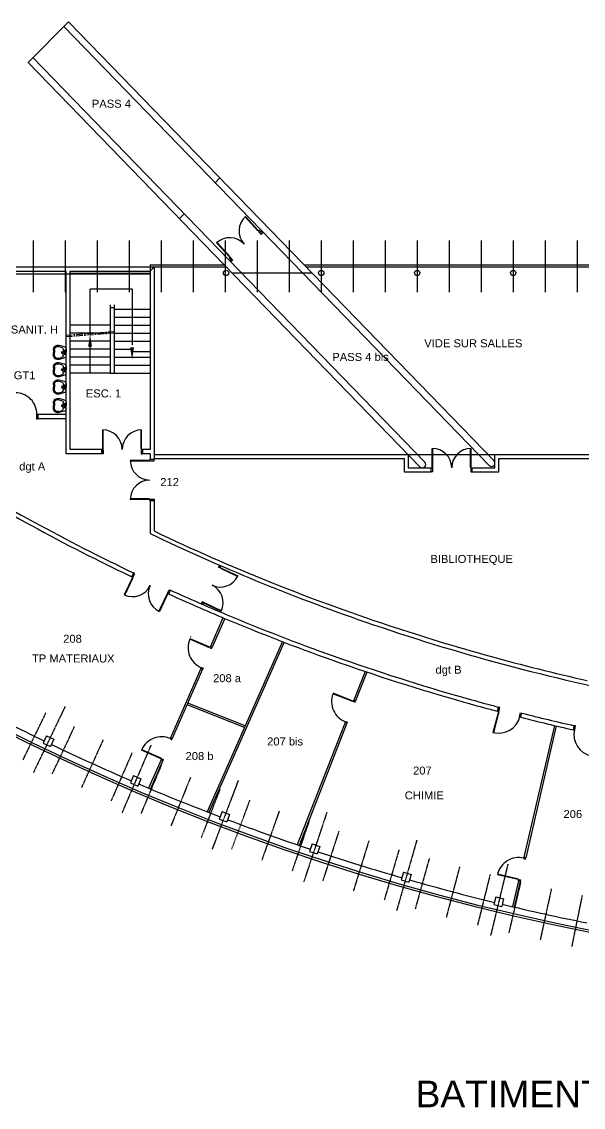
# Model space of a CAD drawing. Extents: x -14497 to -5039, y -16915 to 19656.
# Drawn here: x -12083 to -9976, y -4389 to -320 of the extents above; entities that cross this region are included whole.
import ezdxf

# ---------------------------------------------------------------- set-up
doc = ezdxf.new("R2010")
doc.units = 0
doc.header["$MEASUREMENT"] = 0
doc.linetypes.add('AXES', pattern=[2, 1.25, -0.25, 0.25, -0.25])
doc.linetypes.add('DISCONTINU2', pattern=[0.375, 0.25, -0.125])
doc.layers.get('0').update_dxf_attribs({"linetype": 'CONTINUOUS'})
for name, color, linetype in [('-1.80', 3, 'CONTINUOUS'), ('BA_AXE_TRAME', 253, 'AXES'), ('BA_CLOISON', 4, 'CONTINUOUS'), ('BA_DOUBLAGE', 134, 'CONTINUOUS'), ('BA_ESCALIER', 8, 'CONTINUOUS'), ('BA_ESCALIER_CACHE', 252, 'DISCONTINU2'), ('BA_MENUIS_EXTERIEURE', 6, 'CONTINUOUS'), ('BA_MENUIS_INTERIEURE', 202, 'CONTINUOUS'), ('BA_STRUCTURE', 5, 'CONTINUOUS'), ('Circulation', 1, 'CONTINUOUS'), ('EQ_SANITAIRE', 60, 'CONTINUOUS'), ('Nom. texte', 250, 'CONTINUOUS')]:
    doc.layers.add(name, color=color, linetype=linetype)
doc.styles.add('ARIAL', font='arial.ttf')

# ---------------------------------------------------------------- blocks, each defined once
blk = doc.blocks.new('LAV60')
for p, q in [((-14.4, 0), (0, 0)), ((14.4, 0), (0, 0)), ((-24, -7.3), (-30.4, -29.5)), ((-25.6, -30.9), (-22.3, -19.3)), ((-12.7, -12), (0, -12)), ((12.7, -12), (0, -12)), ((25.6, -30.9), (22.3, -19.3)), ((24, -7.3), (30.4, -29.5)), ((-11.2, -50), (0, -50)), ((-11.2, -55), (0, -55)), ((11.2, -50), (0, -50)), ((11.2, -55), (0, -55))]:
    blk.add_line(p, q)
for centre, radius in [((-6, -6), 2.61), ((0, -17.8), 2.54), ((0, -6), 1.44), ((6, -6), 2.61)]:
    blk.add_circle(centre, radius)
for centre, radius, start, end in [((-14.4, -10), 10, 90, 164.0546), ((14.4, -10), 10, 15.9454, 90), ((-11.2, -35), 20, 164.0546, 270), ((-11.2, -35), 15, 164.0546, 270), ((-12.7, -22), 10, 90, 164.0546), ((11.2, -35), 20, 270, 15.9454), ((11.2, -35), 15, 270, 15.9454), ((12.7, -22), 10, 15.9454, 90)]:
    blk.add_arc(centre, radius, start, end)

msp = doc.modelspace()

# ---------------------------------------------------------------- hatches: boundary and pattern name
at = {"layer": 'BA_ESCALIER'}
for points in [[(-11826.6, -1493), (-11826.7, -1493), (-11834, -1538.4), (-11826.6, -1538.4), (-11819.2, -1538.4)], [(-11661.7, -1540.7), (-11669.1, -1540.7), (-11676.5, -1540.7), (-11669.1, -1586.3)]]:
    msp.add_hatch(color=256, dxfattribs=at).paths.add_polyline_path(points)

# ---------------------------------------------------------------- linework, layer by layer
at = {"layer": '-1.80'}
for p, q in [((-11601.7, -1255), (-11586.7, -1239)), ((-11916.7, -1265), (-11901.7, -1265))]:
    msp.add_line(p, q, dxfattribs=at)
at = {"layer": 'BA_AXE_TRAME'}
for p, q in [((-12039.6, -1140.6), (-12039.6, -1333.7)), ((-11919.6, -1140.6), (-11919.6, -1333.7)), ((-11799.6, -1140.6), (-11799.6, -1333.7)), ((-11679.6, -1140.6), (-11679.6, -1333.7)), ((-11559.6, -1140.6), (-11559.6, -1333.7)), ((-11439.6, -1140.6), (-11439.6, -1333.7)), ((-11319.6, -1140.6), (-11319.6, -1333.7)), ((-11199.6, -1140.6), (-11199.6, -1333.7)), ((-11079.6, -1140.6), (-11079.6, -1333.7)), ((-10959.6, -1140.6), (-10959.6, -1333.7)), ((-10839.6, -1140.6), (-10839.6, -1333.7)), ((-10719.6, -1140.6), (-10719.6, -1333.7)), ((-10599.6, -1140.6), (-10599.6, -1333.7)), ((-10479.6, -1140.6), (-10479.6, -1333.7)), ((-10359.6, -1140.6), (-10359.6, -1333.7)), ((-10239.6, -1140.6), (-10239.6, -1333.7)), ((-10119.6, -1140.6), (-10119.6, -1333.7)), ((-9999.6, -1140.6), (-9999.6, -1333.7)), ((-11920, -2886.2), (-12039.1, -3134.4)), ((-11993.1, -2910.9), (-12079, -3086.9)), ((-11885.9, -2962.3), (-11969.2, -3139.5)), ((-11777.9, -3012.2), (-11858.7, -3190.5)), ((-11598.4, -3032.2), (-11706.9, -3285.2)), ((-11669.2, -3060.5), (-11747.5, -3240)), ((-11559.9, -3107.3), (-11635.6, -3287.9)), ((-11449.9, -3152.6), (-11523.1, -3334.2)), ((-11271, -3164.6), (-11368.8, -3421.9)), ((-11339.2, -3196.3), (-11409.9, -3378.9)), ((-11228, -3238.5), (-11296.1, -3422.1)), ((-11117, -3278.8), (-11182.6, -3463.3)), ((-10938.3, -3283), (-11025.2, -3544.3)), ((-11005.5, -3317.5), (-11068.5, -3502.9)), ((-10893.5, -3354.7), (-10953.9, -3540.9)), ((-10780.9, -3390.3), (-10838.7, -3577.4)), ((-10600.9, -3387.4), (-10676.7, -3652.1)), ((-10667.9, -3424.3), (-10723.1, -3612.2)), ((-10554.4, -3456.7), (-10606.9, -3645.4)), ((-10440.5, -3487.6), (-10490.3, -3677)), ((-10259.4, -3477.5), (-10324, -3745.1)), ((-10326.1, -3516.9), (-10373.3, -3706.9)), ((-10211.4, -3544.5), (-10255.9, -3735.2)), ((-10096.2, -3570.6), (-10138.1, -3761.9)), ((-9980.7, -3595), (-10020, -3786.9))]:
    msp.add_line(p, q, dxfattribs=at)
at = {"layer": 'BA_AXE_TRAME', "ltscale": 20}
for p, q in [((-11918.5, -1495.1), (-11735.6, -1481)), ((-11918.1, -1500.1), (-11735.2, -1486))]:
    msp.add_line(p, q, dxfattribs=at)
at = {"layer": 'BA_CLOISON'}
for p, q in [((-10546.7, -2007.3), (-10546.7, -1992.3)), ((-10393.7, -2007.3), (-10393.7, -1992.3)), ((-11341.5, -2357), (-11343, -2360.1)), ((-11335.2, -2359.9), (-11336.7, -2363.1)), ((-11336.7, -2363.1), (-11343, -2360.1)), ((-11408.3, -2498.5), (-11409.8, -2501.7)), ((-11401.9, -2501.5), (-11408.3, -2498.5)), ((-11401.9, -2501.5), (-11403.4, -2504.7)), ((-11328.1, -2554), (-11375.2, -2661.8)), ((-11321.7, -2556.7), (-11368.7, -2664.6)), ((-11105.3, -2643.2), (-11387.1, -3281.4)), ((-11098.8, -2645.6), (-11380.7, -3284.4)), ((-11368.7, -2664.6), (-11375.2, -2661.8)), ((-11368.7, -2664.6), (-11375.2, -2661.9)), ((-11411.2, -2744.3), (-11524.5, -3004)), ((-11404.7, -2747.1), (-11518.1, -3006.8)), ((-11404.7, -2747.1), (-11411.2, -2744.3)), ((-11404.5, -2747.2), (-11410.9, -2744.4)), ((-10795.1, -2755.8), (-10837.3, -2863.5)), ((-10788.5, -2758), (-10830.8, -2866)), ((-11247.9, -2966.1), (-11462.9, -2880.3)), ((-11245.1, -2959.7), (-11460.1, -2873.8)), ((-10830.8, -2866), (-10837.4, -2863.8)), ((-10830.8, -2866), (-10837.3, -2863.5)), ((-10870.1, -2947.3), (-11049.5, -3405.1)), ((-10863.6, -2949.8), (-11042.9, -3407.4)), ((-10863.6, -2949.8), (-10870.1, -2947.3)), ((-10863.5, -2949.9), (-10870, -2947.3)), ((-10084.5, -2958.1), (-10199.3, -3452.1)), ((-10077.7, -2959.7), (-10192.5, -3453.6)), ((-11518.1, -3006.7), (-11524.5, -3004)), ((-11518.1, -3006.8), (-11524.5, -3004)), ((-11560.5, -3086.5), (-11606.9, -3192.9)), ((-11554.1, -3089.3), (-11600.5, -3195.6)), ((-11554.1, -3089.3), (-11560.5, -3086.5)), ((-11554, -3089.3), (-11560.4, -3086.5)), ((-10199.4, -3452), (-10192.6, -3453.6)), ((-10192.5, -3453.6), (-10199.4, -3452)), ((-10219.7, -3539.7), (-10242.3, -3637)), ((-10219.9, -3539.7), (-10213, -3541.3)), ((-10212.9, -3541.3), (-10219.7, -3539.7)), ((-10212.9, -3541.3), (-10235.5, -3638.7))]:
    msp.add_line(p, q, dxfattribs=at)
at = {"layer": 'BA_DOUBLAGE'}
for p, q in [((-11901.7, -1262.2), (-11601.7, -1262.2)), ((-11901.7, -1265), (-11601.7, -1265)), ((-11901.7, -1265), (-11601.7, -1265))]:
    msp.add_line(p, q, dxfattribs=at)
at = {"layer": 'BA_ESCALIER'}
for p, q in [((-11826.6, -1457.1), (-11826.6, -1322.1)), ((-11669.2, -1322.1), (-11826.6, -1322.1)), ((-11669.2, -1322.1), (-11669.2, -1531.6)), ((-11751.7, -1381.5), (-11751.4, -1637.1)), ((-11736.7, -1381.5), (-11736.4, -1637.1)), ((-11751.7, -1390.6), (-11736.7, -1390.6)), ((-11751.6, -1457.1), (-11901.6, -1457.1)), ((-11826.6, -1493.1), (-11826.6, -1457.1)), ((-11736.6, -1457.1), (-11601.7, -1457.1)), ((-11751.6, -1487.1), (-11901.6, -1487.1)), ((-11736.6, -1487.1), (-11601.7, -1487.1)), ((-11830.6, -1517.1), (-11901.6, -1517.1)), ((-11826.5, -1637.1), (-11826.6, -1538.4)), ((-11751.6, -1517.1), (-11822.7, -1517.1)), ((-11736.6, -1517.1), (-11601.7, -1517.1)), ((-11751.5, -1547.1), (-11901.6, -1547.1)), ((-11751.5, -1577.1), (-11901.6, -1577.1)), ((-11736.6, -1547.1), (-11674, -1547.1)), ((-11736.6, -1577.1), (-11601.7, -1577.1)), ((-11669.2, -1585.7), (-11669.2, -1586.3)), ((-11664.3, -1556.3), (-11601.7, -1556.3)), ((-11751.5, -1607.1), (-11901.6, -1607.1)), ((-11736.5, -1607.1), (-11601.7, -1607.1)), ((-11751.4, -1637.1), (-11901.6, -1637.1)), ((-11751.4, -1637.1), (-11601.7, -1637.1))]:
    msp.add_line(p, q, dxfattribs=at)
at = {"layer": 'BA_ESCALIER_CACHE'}
for p, q in [((-11736.7, -1397), (-11601.7, -1397.1)), ((-11736.7, -1427.1), (-11601.7, -1427.1))]:
    msp.add_line(p, q, dxfattribs=at)
at = {"layer": 'BA_MENUIS_EXTERIEURE'}
for p, q in [((-11601.7, -1231), (-11323.6, -1231)), ((-11601.7, -1231), (-11601.7, -1239)), ((-11601.7, -1239), (-11315.8, -1239)), ((-11023.9, -1231), (-10839.6, -1231)), ((-11016.1, -1239), (-10839.6, -1239)), ((-10839.6, -1231), (-9812.2, -1231)), ((-10839.6, -1239), (-9904.6, -1239)), ((-12519.6, -1265), (-11916.7, -1265))]:
    msp.add_line(p, q, dxfattribs=at)
for points in [[(-12293, -2867.3, 0.009635), (-11998.9, -3016, 0.009635)], [(-11971.8, -3029, 0.009633), (-11671.8, -3165.2, 0.009633)], [(-11644.2, -3177.1, 0.009633), (-11338.7, -3300.6, 0.009633)], [(-11310.7, -3311.2, 0.009634), (-11000.3, -3421.8, 0.009634)], [(-10971.8, -3431.2, 0.009634), (-10657, -3528.6, 0.009634)], [(-10628.1, -3536.9, 0.009635), (-10309.5, -3621, 0.009635)], [(-10280.3, -3628, 0.009473), (-9963.8, -3697.6, 0.009473)]]:
    msp.add_lwpolyline(points, format="xyb", dxfattribs=at)
at = {"layer": 'BA_MENUIS_EXTERIEURE', "ltscale": 10}
for radius, start, end in [(8584.2, 223.6667, 288.01291), (8576.2, 223.86581, 288.00226)]:
    msp.add_arc((-8287.3, 4688.1), radius, start, end, dxfattribs=at)
at = {"layer": 'BA_MENUIS_INTERIEURE'}
for p, q in [((-11197.3, -1104.4), (-11245.4, -1051.6)), ((-11195.8, -1103), (-11244, -1050.2)), ((-11195.8, -1103), (-11197.3, -1104.4)), ((-11193.8, -1105.2), (-11194.9, -1106.3)), ((-11194.9, -1106.3), (-11185.1, -1117)), ((-11194.8, -1104.1), (-11192.2, -1101.8)), ((-11194.8, -1104.1), (-11193.8, -1105.2)), ((-11181.4, -1113.6), (-11192.2, -1101.8)), ((-11185.1, -1117), (-11181.4, -1113.6)), ((-11303.7, -1201.4), (-11351.8, -1148.5)), ((-11302.2, -1200), (-11350.3, -1147.2)), ((-11305.3, -1204.8), (-11302.7, -1202.5)), ((-11294.5, -1216.7), (-11305.3, -1204.8)), ((-11303.7, -1201.4), (-11302.2, -1200)), ((-11302.7, -1202.5), (-11301.7, -1203.6)), ((-11301.7, -1203.6), (-11300.6, -1202.6)), ((-11300.6, -1202.6), (-11290.8, -1213.3)), ((-11290.8, -1213.3), (-11294.5, -1216.7)), ((-12027.7, -1793.6), (-12027.7, -1808.1)), ((-12026.2, -1793.6), (-12027.7, -1793.6)), ((-12027.7, -1808.1), (-12022.7, -1808.1)), ((-12022.7, -1792.1), (-12026.2, -1792.1)), ((-12026.2, -1792.1), (-12026.2, -1793.6)), ((-12022.7, -1808.1), (-12022.7, -1792.1)), ((-11779.2, -1921.6), (-11779.2, -1850.1)), ((-11777.2, -1921.6), (-11777.2, -1850.2)), ((-11635.3, -1921.6), (-11635.3, -1850.2)), ((-11633.3, -1921.6), (-11633.3, -1850.1)), ((-11782.7, -1939.1), (-11782.7, -1923.1)), ((-11782.7, -1923.1), (-11779.2, -1923.1)), ((-11777.7, -1939.1), (-11782.7, -1939.1)), ((-11779.2, -1921.6), (-11777.2, -1921.6)), ((-11779.2, -1923.1), (-11779.2, -1924.6)), ((-11779.2, -1924.6), (-11777.7, -1924.6)), ((-11777.7, -1924.6), (-11777.7, -1939.1)), ((-11633.3, -1921.6), (-11635.3, -1921.6)), ((-11633.2, -1924.6), (-11634.7, -1924.6)), ((-11634.7, -1924.6), (-11634.7, -1939.1)), ((-11634.7, -1939.1), (-11629.7, -1939.1)), ((-11633.2, -1923.1), (-11633.2, -1924.6)), ((-11633.2, -1923.1), (-11629.7, -1923.1)), ((-11629.7, -1939.1), (-11629.7, -1923.1)), ((-10543.2, -1990.8), (-10543.2, -1919.3)), ((-10541.2, -1990.8), (-10541.2, -1919.3)), ((-10399.3, -1990.8), (-10399.3, -1919.3)), ((-10397.3, -1990.8), (-10397.3, -1919.3)), ((-11604.2, -1964.9), (-11675.7, -1964.9)), ((-11604.2, -1966.9), (-11675.7, -1966.9)), ((-11604.2, -1964.9), (-11604.2, -1966.9)), ((-11586.7, -1961.4), (-11602.7, -1961.4)), ((-11602.7, -1964.9), (-11602.7, -1961.4)), ((-11602.7, -1964.9), (-11601.2, -1964.9)), ((-11601.2, -1964.9), (-11601.2, -1966.4)), ((-11601.2, -1966.4), (-11586.7, -1966.4)), ((-11586.7, -1966.4), (-11586.7, -1961.4)), ((-10546.7, -2007.3), (-10546.7, -1992.3)), ((-10546.7, -1992.3), (-10543.2, -1992.3)), ((-10543.2, -1990.8), (-10541.2, -1990.8)), ((-10543.2, -1992.3), (-10543.2, -1993.8)), ((-10543.2, -1993.8), (-10541.7, -1993.8)), ((-10541.7, -1993.8), (-10541.7, -2007.3)), ((-10399.3, -1990.8), (-10397.3, -1990.8)), ((-10397.2, -1993.8), (-10398.7, -1993.8)), ((-10398.7, -1993.8), (-10398.7, -2007.3)), ((-10397.2, -1992.3), (-10397.2, -1993.8)), ((-10397.2, -1992.3), (-10393.7, -1992.3)), ((-10393.7, -2007.3), (-10393.7, -1992.3)), ((-10541.7, -2007.3), (-10546.7, -2007.3)), ((-10398.7, -2007.3), (-10393.7, -2007.3)), ((-11604.2, -2108.9), (-11675.7, -2108.9)), ((-11604.2, -2110.9), (-11675.7, -2110.9)), ((-11604.2, -2110.9), (-11604.2, -2108.9)), ((-11602.7, -2114.4), (-11602.7, -2110.9)), ((-11602.7, -2110.9), (-11601.2, -2110.9)), ((-11586.7, -2114.4), (-11602.7, -2114.4)), ((-11601.2, -2110.9), (-11601.2, -2109.4)), ((-11601.2, -2109.4), (-11586.7, -2109.4)), ((-11586.7, -2109.4), (-11586.7, -2114.4)), ((-11663.8, -2386), (-11670.6, -2400.5)), ((-11667.4, -2402), (-11670.6, -2400.5)), ((-11667.4, -2402), (-11666.8, -2400.6)), ((-11666.8, -2400.6), (-11665.4, -2401.3)), ((-11665.4, -2401.3), (-11659.2, -2388.2)), ((-11659.2, -2388.2), (-11663.8, -2386)), ((-11345.1, -2364.6), (-11343, -2360.1)), ((-11340.1, -2367), (-11345.1, -2364.6)), ((-11343, -2360.1), (-11336.7, -2363.1)), ((-11339.5, -2365.6), (-11340.1, -2367)), ((-11338.2, -2366.3), (-11339.5, -2365.6)), ((-11336.7, -2363.1), (-11338.2, -2366.3)), ((-11336.8, -2366.9), (-11337.7, -2368.7)), ((-11337.7, -2368.7), (-11273, -2399.2)), ((-11336.8, -2366.9), (-11272.1, -2397.4)), ((-11668, -2403.4), (-11698.6, -2468)), ((-11666.2, -2404.2), (-11696.7, -2468.8)), ((-11668, -2403.4), (-11666.2, -2404.2)), ((-11537.9, -2464.8), (-11568.4, -2529.4)), ((-11536, -2465.7), (-11566.6, -2530.3)), ((-11536, -2465.7), (-11537.9, -2464.8)), ((-11536.1, -2462.3), (-11529.9, -2449.2)), ((-11534.8, -2462.9), (-11536.1, -2462.3)), ((-11535.4, -2464.3), (-11534.8, -2462.9)), ((-11532.2, -2465.8), (-11535.4, -2464.3)), ((-11532.2, -2465.8), (-11525.4, -2451.3)), ((-11529.9, -2449.2), (-11525.4, -2451.3)), ((-11406.1, -2494), (-11408.3, -2498.5)), ((-11408.3, -2498.5), (-11401.9, -2501.5)), ((-11401.2, -2496.3), (-11406.1, -2494)), ((-11400.4, -2498.3), (-11401.9, -2501.5)), ((-11401.8, -2497.7), (-11401.2, -2496.3)), ((-11400.4, -2498.3), (-11401.8, -2497.7)), ((-11399.1, -2498.9), (-11398.2, -2497.1)), ((-11399.1, -2498.9), (-11334.4, -2529.5)), ((-11398.2, -2497.1), (-11333.6, -2527.6)), ((-11378.7, -2666.3), (-11452.3, -2634.5)), ((-11377.9, -2664.4), (-11451.4, -2632.7)), ((-11449.5, -2624.8), (-11450.3, -2626.7)), ((-11377.9, -2664.4), (-11378.7, -2666.3)), ((-11375.2, -2661.8), (-11376.6, -2665)), ((-11376.6, -2665), (-11375.2, -2665.6)), ((-11375.2, -2665.6), (-11375.8, -2667)), ((-11375.8, -2667), (-11370.7, -2669.2)), ((-11375.2, -2661.9), (-11368.7, -2664.6)), ((-11370.7, -2669.2), (-11368.7, -2664.6)), ((-11410.9, -2744.4), (-11409.5, -2741.2)), ((-11410.9, -2744.4), (-11404.5, -2747.2)), ((-11409.5, -2741.2), (-11408.1, -2741.8)), ((-11408.1, -2741.8), (-11407.5, -2740.4)), ((-11407.5, -2740.4), (-11402.5, -2742.6)), ((-11402.5, -2742.6), (-11404.5, -2747.2)), ((-10840.7, -2868.1), (-10915.4, -2839)), ((-10840, -2866.2), (-10914.5, -2837.1)), ((-10840, -2866.2), (-10840.7, -2868.1)), ((-10837.3, -2863.5), (-10838.6, -2866.7)), ((-10838.6, -2866.7), (-10837.2, -2867.3)), ((-10837.2, -2867.3), (-10837.7, -2868.7)), ((-10837.7, -2868.7), (-10832.6, -2870.7)), ((-10837.3, -2863.5), (-10830.8, -2866)), ((-10832.6, -2870.7), (-10830.8, -2866)), ((-10298, -2904.4), (-10294, -2888.9)), ((-10289.1, -2890.2), (-10294, -2888.9)), ((-10295, -2906.8), (-10315.3, -2984.1)), ((-10293.1, -2907.3), (-10313.4, -2984.6)), ((-10298, -2904.4), (-10294.7, -2905.3)), ((-10295, -2906.8), (-10293.1, -2907.3)), ((-10294.7, -2905.3), (-10294.3, -2903.9)), ((-10294.3, -2903.9), (-10292.8, -2904.2)), ((-10292.8, -2904.2), (-10289.1, -2890.2)), ((-10215.4, -2924.6), (-10211.8, -2910.5)), ((-10214, -2924.9), (-10215.4, -2924.6)), ((-10214.4, -2926.4), (-10214, -2924.9)), ((-10211, -2927.3), (-10214.4, -2926.4)), ((-10211.8, -2910.5), (-10206.9, -2911.8)), ((-10211, -2927.3), (-10206.9, -2911.8)), ((-10870, -2947.3), (-10868.7, -2944.1)), ((-10870, -2947.3), (-10863.5, -2949.9)), ((-10868.7, -2944.1), (-10867.3, -2944.6)), ((-10867.3, -2944.6), (-10866.8, -2943.2)), ((-10866.8, -2943.2), (-10861.7, -2945.2)), ((-10861.7, -2945.2), (-10863.5, -2949.9)), ((-10013.5, -2974.5), (-10010.1, -2958.8)), ((-10005.2, -2959.9), (-10010.1, -2958.8)), ((-10008.3, -2974.1), (-10005.2, -2959.9)), ((-11524.5, -3004), (-11525.9, -3007.2)), ((-11525.9, -3007.2), (-11524.5, -3007.8)), ((-11524.5, -3007.8), (-11525.1, -3009.2)), ((-11525.1, -3009.2), (-11520.1, -3011.4)), ((-11524.5, -3004), (-11518.1, -3006.8)), ((-11520.1, -3011.4), (-11518.1, -3006.8)), ((-10013.5, -2974.5), (-10010.1, -2975.2)), ((-10010.1, -2975.2), (-10009.8, -2973.8)), ((-10009.8, -2973.8), (-10008.3, -2974.1)), ((-11560.4, -3082.7), (-11633.8, -3050.8)), ((-11559.6, -3080.9), (-11633.1, -3048.9)), ((-11560.4, -3082.7), (-11559.6, -3080.9)), ((-11560.4, -3086.5), (-11559, -3083.3)), ((-11560.4, -3086.5), (-11554, -3089.3)), ((-11559, -3083.3), (-11557.7, -3083.9)), ((-11557.7, -3083.9), (-11557.1, -3082.5)), ((-11557.1, -3082.5), (-11552, -3084.7)), ((-11552, -3084.7), (-11554, -3089.3)), ((-10199.4, -3452), (-10200.2, -3455.5)), ((-10200.2, -3455.5), (-10198.7, -3455.8)), ((-10199.4, -3452), (-10192.6, -3453.6)), ((-10198.7, -3455.8), (-10199.1, -3457.3)), ((-10199.1, -3457.3), (-10193.7, -3458.5)), ((-10193.7, -3458.5), (-10192.6, -3453.6)), ((-10220.5, -3535.9), (-10298.4, -3517.7)), ((-10220.1, -3534), (-10298.1, -3515.7)), ((-10220.5, -3535.9), (-10220.1, -3534)), ((-10219.9, -3539.7), (-10219.1, -3536.3)), ((-10219.9, -3539.7), (-10213, -3541.3)), ((-10219.1, -3536.3), (-10217.6, -3536.6)), ((-10217.6, -3536.6), (-10217.3, -3535.2)), ((-10217.3, -3535.2), (-10211.9, -3536.4)), ((-10211.9, -3536.4), (-10213, -3541.3))]:
    msp.add_line(p, q, dxfattribs=at)
for centre, radius, start, end in [((-11194.8, -1104.1), 73, 132.3582, 222.3446), ((-11302.7, -1202.5), 73, 42.3446, 132.331), ((-11197.3, -1104.4), 0, 222.3446, 312.3446), ((-12107.1, -1791.4), 80.9, 359.5039, 90.0499), ((-11779.2, -1923.1), 73, 0, 89.9864), ((-11633.2, -1923.1), 73, 90.0136, 180), ((-11777.7, -1924.6), 0, 270, 0), ((-11777.2, -1921.6), 0, 270, 0), ((-11635.3, -1921.6), 0, 180, 270), ((-10543.2, -1992.3), 73, 0, 89.9864), ((-10397.2, -1992.3), 73, 90.0136, 180), ((-11602.7, -1964.9), 73, 180.0136, 270), ((-11604.2, -1966.9), 0, 270, 0), ((-10541.7, -1965.4), 0, 270, 0), ((-10541.2, -1962.4), 0, 270, 0), ((-10399.3, -1962.4), 0, 180, 270), ((-10398.7, -1965.4), 0, 180, 270), ((-11602.7, -2110.9), 73, 90, 179.9864), ((-11338.2, -2366.3), 73, 244.7454, 334.7318), ((-11340.1, -2367), 0, 154.7454, 244.7454), ((-11337.7, -2368.7), 0, 154.7454, 244.7454), ((-11667.4, -2402), 73, 244.7485, 334.7349), ((-11666.2, -2404.2), 0, 334.7349, 64.7349), ((-11665.4, -2401.3), 0, 334.7349, 64.7349), ((-11535.4, -2464.3), 73, 154.7349, 244.7213), ((-11400.4, -2498.3), 73, 334.759, 64.7454), ((-11537.9, -2464.8), 0, 64.7349, 154.7349), ((-11536.1, -2462.3), 0, 64.7349, 154.7349), ((-11401.2, -2496.3), 0, 64.7454, 154.7454), ((-11378, -2666.6), 80.9, 156.5645, 247.1105), ((-11378.7, -2666.3), 0, 246.6144, 336.6144), ((-11373.5, -2658.3), 0, 247.2273, 337.2273), ((-10840, -2868.4), 80.9, 158.6525, 249.1985), ((-10840.7, -2868.1), 0, 248.7024, 338.7024), ((-10837.7, -2868.7), 0, 248.7024, 338.7024), ((-10321, -2897.1), 0, 345.2837, 75.2837), ((-10294.3, -2903.9), 83, 255.2956, 345.2837), ((-10293.1, -2907.3), 0, 345.2837, 75.2837), ((-11558.8, -3081.1), 80.9, 65.9722, 156.5182), ((-9928.7, -2991.5), 83, 167.633, 257.621), ((-11559.6, -3080.9), 0, 336.4683, 66.4683), ((-11557.1, -3082.5), 0, 336.4683, 66.4683), ((-10219.3, -3534.1), 80.9, 76.3496, 166.8956), ((-10220.1, -3534), 0, 346.8457, 76.8457), ((-10217.3, -3535.2), 0, 346.8457, 76.8457)]:
    msp.add_arc(centre, radius, start, end, dxfattribs=at)
at = {"layer": 'BA_STRUCTURE'}
for p, q in [((-12059.3, -472.4), (-11907.5, -320)), ((-11907.5, -320), (-10311.3, -1965.8)), ((-11925.2, -337.7), (-10329.2, -1983.2)), ((-12059.3, -472.4), (-10589.1, -1988.3)), ((-12041.7, -454.7), (-10571.2, -1970.9)), ((-11357.1, -923.4), (-11339.4, -905.7)), ((-11491.2, -1058.2), (-11473.6, -1040.4)), ((-11186.1, -1108.4), (-11181.6, -1104.3)), ((-11181.4, -1113.6), (-11176.7, -1109.4)), ((-11303.7, -1215.6), (-11299.2, -1211.5)), ((-11298.8, -1220.6), (-11294.5, -1216.7)), ((-13168.9, -1239), (-11916.7, -1239)), ((-13149.4, -1255), (-11916.7, -1255)), ((-11916.7, -1239), (-11586.7, -1239)), ((-11916.7, -1939.1), (-11916.7, -1255)), ((-11901.7, -1923.1), (-11901.7, -1255)), ((-11901.7, -1255), (-11601.7, -1255)), ((-11601.7, -1239), (-11601.7, -1923.1)), ((-11586.7, -1239), (-11586.7, -1939.1)), ((-11294, -1261.5), (-11259.1, -1261.5)), ((-11259.1, -1261.5), (-11029.1, -1261.5)), ((-11029.1, -1261.5), (-10994.3, -1261.5)), ((-11916.7, -1792.1), (-12022.7, -1792.1)), ((-12022.7, -1808.1), (-12022.7, -1792.1)), ((-12022.7, -1793.1), (-12022.7, -1808.1)), ((-11601.7, -1823.2), (-11601.7, -1923.1)), ((-11782.7, -1939.1), (-11916.7, -1939.1)), ((-11782.7, -1923.1), (-11901.7, -1923.1)), ((-11782.7, -1924.1), (-11782.7, -1939.1)), ((-11601.7, -1923.1), (-11629.7, -1923.1)), ((-11629.7, -1924.1), (-11629.7, -1939.1)), ((-11601.7, -1939.1), (-11629.7, -1939.1)), ((-11601.7, -1939.1), (-11601.7, -1961.4)), ((-11586.7, -1939.1), (-11586.7, -1961.4)), ((-11586.7, -1942.3), (-10633.7, -1942.3)), ((-10633.7, -1942.3), (-10307.7, -1942.3)), ((-10307.7, -1942.3), (-9800.7, -1942.3)), ((-11586.7, -1961.4), (-11601.7, -1961.4)), ((-11586.7, -1957.3), (-10648.7, -1957.3)), ((-10292.7, -1957.3), (-9799.9, -1957.3)), ((-11601.7, -2114.4), (-11586.7, -2114.4)), ((-11586.7, -2114.4), (-11601.7, -2114.4)), ((-11601.7, -2114.4), (-11601.7, -2238.3)), ((-11586.7, -2114.4), (-11586.7, -2228.7)), ((-11663.8, -2386), (-11670.7, -2400.5)), ((-11525, -2450.6), (-11531.9, -2465)), ((-10298, -2904.8), (-10293.9, -2889.3)), ((-10210.8, -2927.3), (-10206.9, -2911.8)), ((-10010.1, -2958.8), (-10013.4, -2974.5)), ((-11989.7, -2996.8), (-12002.7, -3023.9)), ((-11989.7, -2996.8), (-11962.7, -3009.8)), ((-11962.7, -3009.8), (-11975.6, -3036.9)), ((-12002.7, -3023.9), (-11975.6, -3036.9)), ((-11663.4, -3145.7), (-11675.3, -3173.2)), ((-11675.2, -3173.2), (-11647.7, -3185.1)), ((-11663.4, -3145.7), (-11635.8, -3157.5)), ((-11635.8, -3157.5), (-11647.6, -3185.1)), ((-11331.1, -3280.7), (-11341.9, -3308.7)), ((-11331.1, -3280.7), (-11303.1, -3291.3)), ((-11303.1, -3291.3), (-11313.8, -3319.4)), ((-11341.8, -3308.7), (-11313.8, -3319.4)), ((-10993.5, -3401.6), (-11003, -3430)), ((-10993.5, -3401.6), (-10965, -3411)), ((-10965, -3411), (-10974.5, -3439.5)), ((-11003, -3430), (-10974.5, -3439.5)), ((-10651.1, -3508.2), (-10659.4, -3537)), ((-10659.3, -3537), (-10630.5, -3545.3)), ((-10651.1, -3508.2), (-10622.2, -3516.4)), ((-10622.2, -3516.4), (-10630.5, -3545.3)), ((-10304.5, -3600.3), (-10311.5, -3629.4)), ((-10304.5, -3600.3), (-10275.3, -3607.3)), ((-10275.3, -3607.3), (-10282.3, -3636.5)), ((-10311.5, -3629.4), (-10282.3, -3636.5))]:
    msp.add_line(p, q, dxfattribs=at)
for points in [[(-11916.7, -1808.1), (-11916.7, -1808.1), (-12022.7, -1808.1)], [(-10633.7, -1942.3), (-10633.7, -1992.3), (-10546.7, -1992.3)], [(-10393.7, -1992.3), (-10307.7, -1992.3), (-10307.7, -1942.3)], [(-10648.7, -1957.3), (-10648.7, -2007.3), (-10546.7, -2007.3)], [(-10393.7, -2007.3), (-10292.7, -2007.3), (-10292.7, -1957.3)]]:
    msp.add_lwpolyline(points, dxfattribs=at)
for centre in [(-11316.5, -1261.5), (-10959.6, -1261.5), (-10599.6, -1261.5), (-10239.6, -1261.5)]:
    msp.add_circle(centre, 10, dxfattribs=at)
for centre, radius, start, end in [((-10580.1, -1979.6), 12.5, 224.1245, 44.1245), ((-10320.2, -1974.5), 12.5, 224.1245, 44.1245), ((-8287.3, 4688.1), 7854.6, 240.24028, 243.35787), ((-8287.3, 4688.1), 7838.6, 240.24028, 243.35921), ((-8383.7, 4467.2), 7422.6, 244.43576, 251.77034), ((-8287.3, 4688.1), 7678.6, 244.4282, 250.93101), ((-8287.3, 4688.1), 7838.6, 243.35921, 244.4852), ((-8287.3, 4688.1), 7854.6, 243.35787, 244.4852), ((-8287.3, 4688.1), 7854.6, 245.60134, 247.27248), ((-8287.3, 4688.1), 7838.6, 245.60362, 247.27248), ((-8287.3, 4688.1), 7854.6, 247.27248, 250.41663), ((-8287.3, 4688.1), 7838.6, 247.27248, 250.41663), ((-8287.3, 4688.1), 7678.6, 250.93101, 259.10072), ((-8287.3, 4688.1), 7662.6, 251.60259, 254.56762), ((-8287.3, 4688.1), 7854.6, 250.41663, 254.20583), ((-8287.3, 4688.1), 7838.6, 250.41663, 254.20583), ((-8287.3, 4688.1), 7662.6, 254.56762, 257.37152), ((-8287.3, 4688.1), 7854.6, 254.20583, 254.95602), ((-8287.2, 4688.5), 7839, 254.20594, 254.95474), ((-8287.2, 4688.5), 7839, 254.95474, 255.16826), ((-8287.3, 4688.1), 7854.6, 254.95602, 255.16821), ((-8287.3, 4688.1), 7854.6, 255.82472, 257.30554), ((-8287.2, 4688.5), 7839, 255.82474, 257.30413)]:
    msp.add_arc(centre, radius, start, end, dxfattribs=at)

# ---------------------------------------------------------------- block references
at = {"layer": 'EQ_SANITAIRE', "xscale": -0.8640000000007149, "yscale": 0.8639999999991232, "zscale": 0.8640000000000001, "rotation": 270}
for p in [(-11916.7, -1559.6), (-11916.7, -1624.4), (-11916.7, -1689.3), (-11916.7, -1758.9)]:
    msp.add_blockref('LAV60', p, dxfattribs=at)

# ---------------------------------------------------------------- texts
at = {"layer": 'Circulation', "char_height": 30, "width": 224.767, "attachment_point": 5, "style": 'ARIAL'}
for s, insert in [('dgt A', (-12043.7, -1991.6)), ('dgt B', (-10482, -2753.3))]:
    msp.add_mtext(s, dxfattribs=dict(at, insert=insert))
at = {"layer": 'Nom. texte', "char_height": 30, "attachment_point": 1, "style": 'ARIAL'}
for s, width, insert in [('PASS 4', 187.999, (-11820, -612.4)), ('SANIT. H', 187.999, (-12123.8, -1458.7)), ('VIDE SUR SALLES', 546.012, (-10572.9, -1510.3)), ('PASS 4 bis', 268.733, (-10917.9, -1561.6)), ('GT1', 187.999, (-12112.9, -1630.3)), ('ESC. 1', 140.374, (-11842.6, -1698.3)), ('212', 187.999, (-11563.3, -2030.6)), ('BIBLIOTHEQUE', 181.477, (-10550, -2318.7)), ('208', 90.433, (-11927.5, -2617.8)), ('TP MATERIAUX', 321.98, (-12044.6, -2691.7)), ('208 a', 102.673, (-11365.3, -2765.7)), ('207 bis', 187.999, (-11162.6, -3002.8)), ('208 b', 187.999, (-11468.4, -3057.6)), ('207', 187.999, (-10615, -3112)), ('CHIMIE', 181.477, (-10646.3, -3204.9)), ('206', 187.999, (-10050.7, -3274.8))]:
    msp.add_mtext_dynamic_manual_height_columns(s, width=width, gutter_width=1193.2, heights=[0], dxfattribs=dict(at, insert=insert))
at = {"layer": 'Nom. texte', "color": 0, "insert": (-10605.7, -4339.1), "char_height": 100, "width": 1335.606, "attachment_point": 4, "style": 'ARIAL'}
msp.add_mtext('{\\C256;BATIMENT A - R+2}', dxfattribs=at)

doc.saveas('drawing.dxf')
